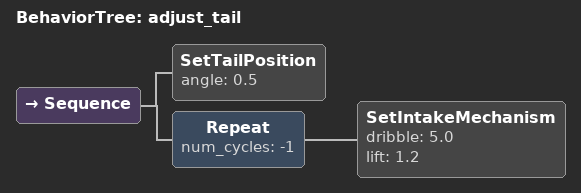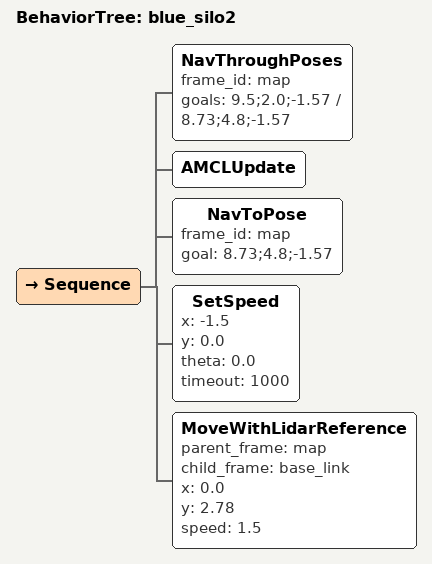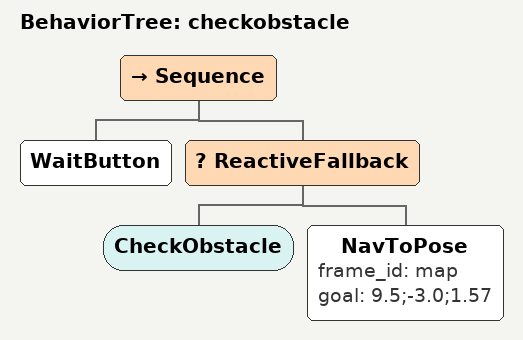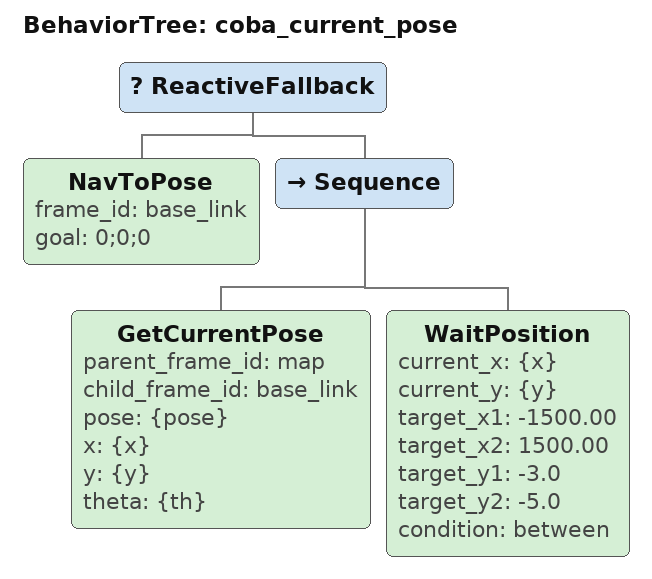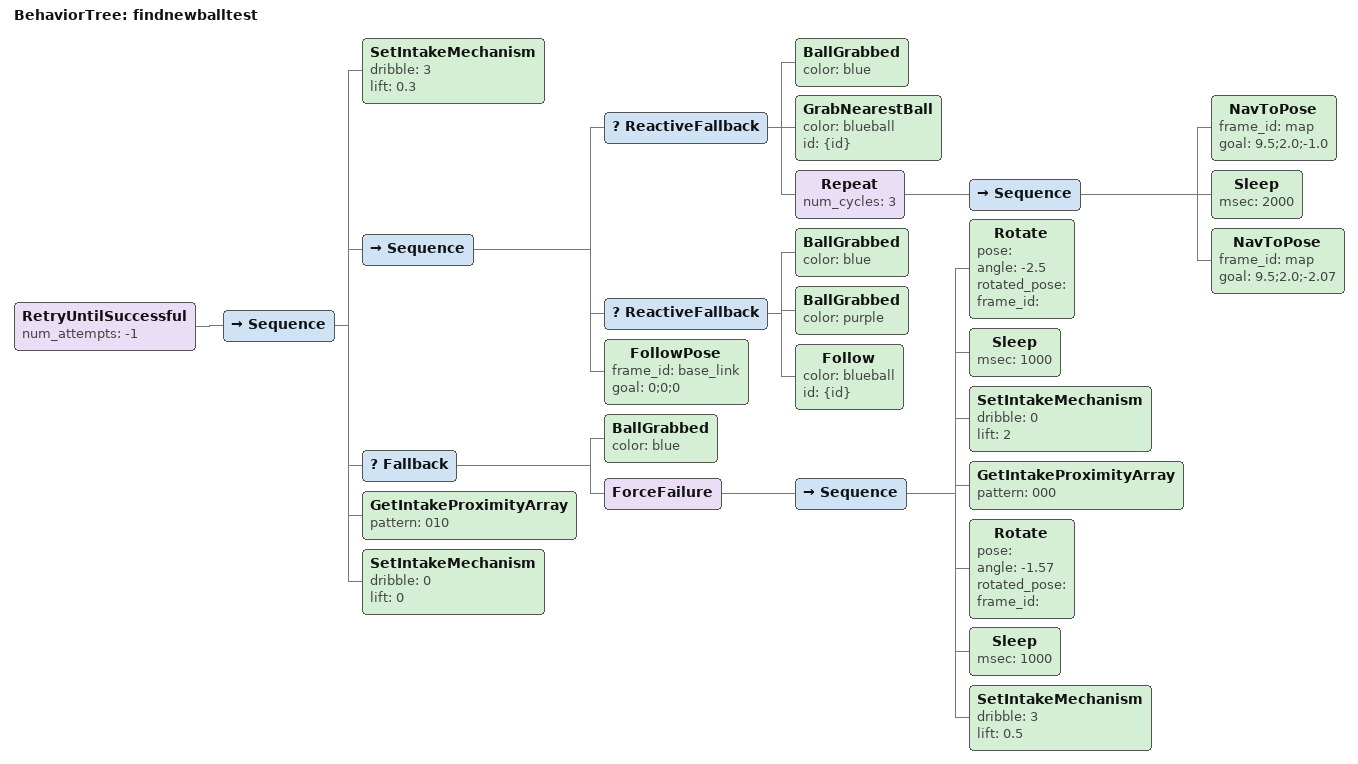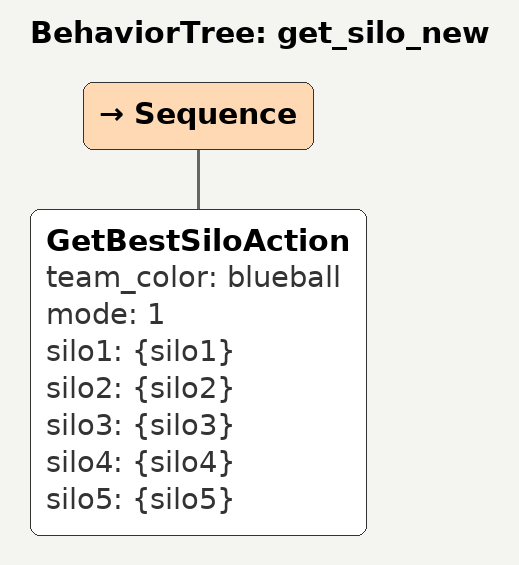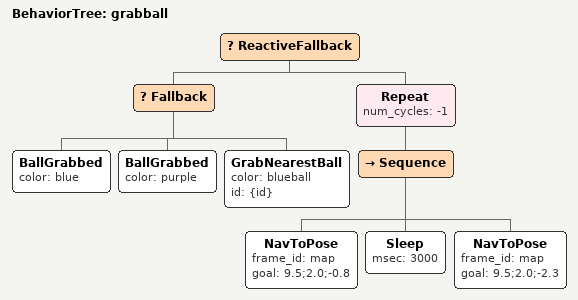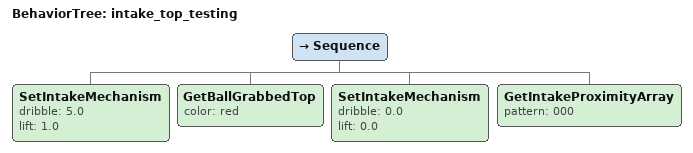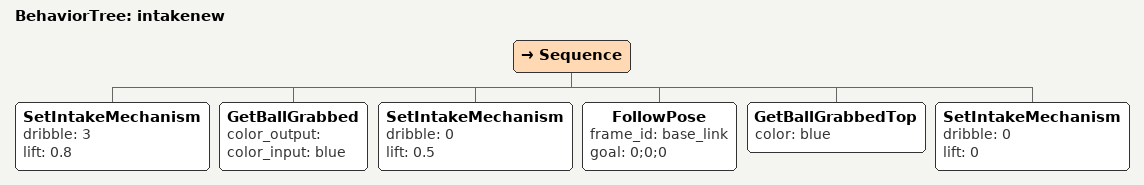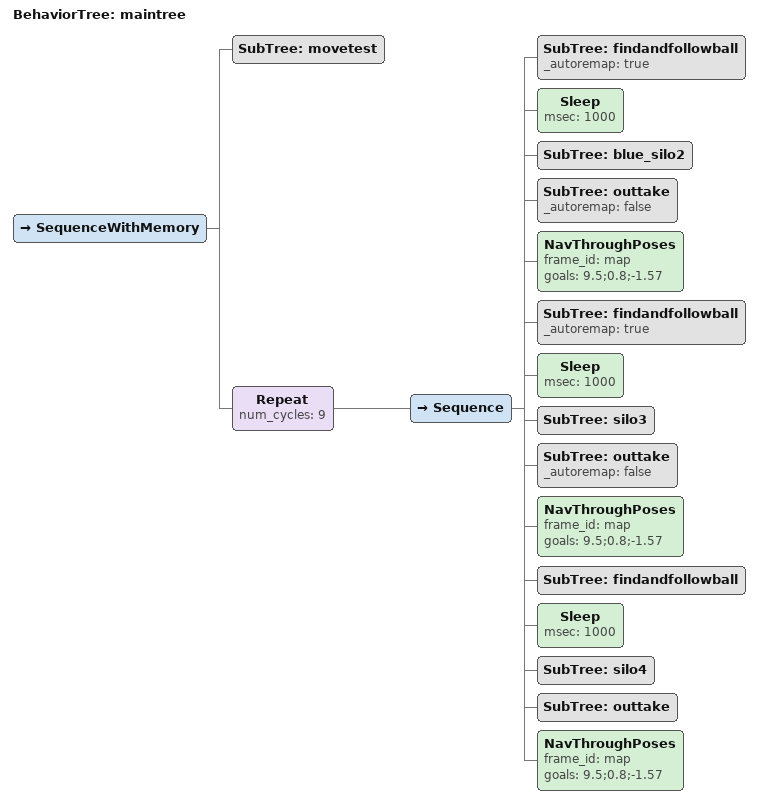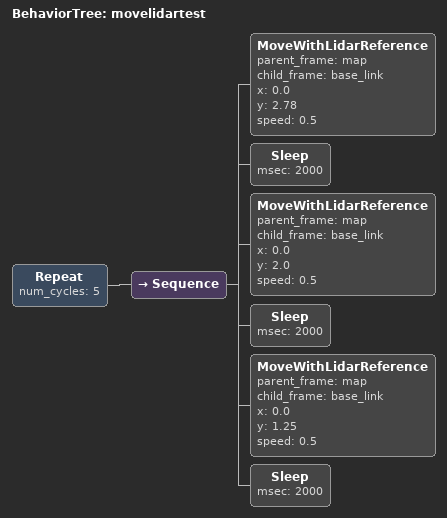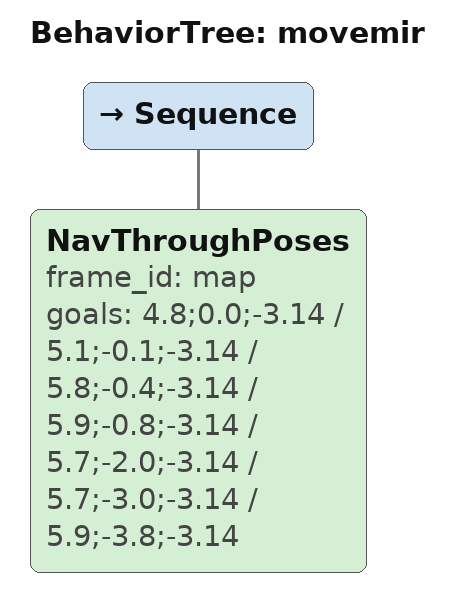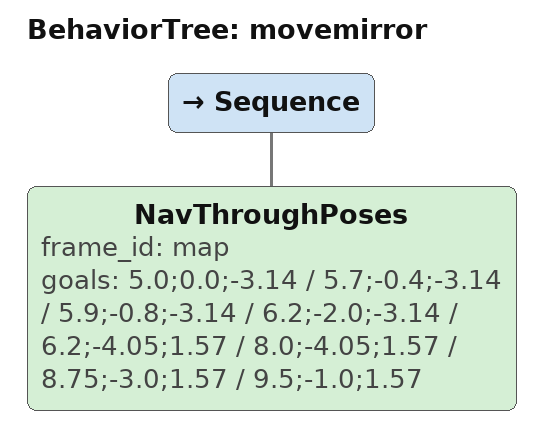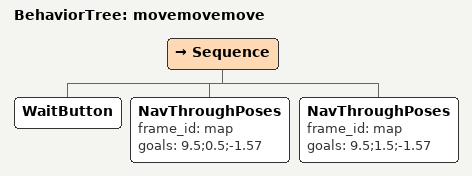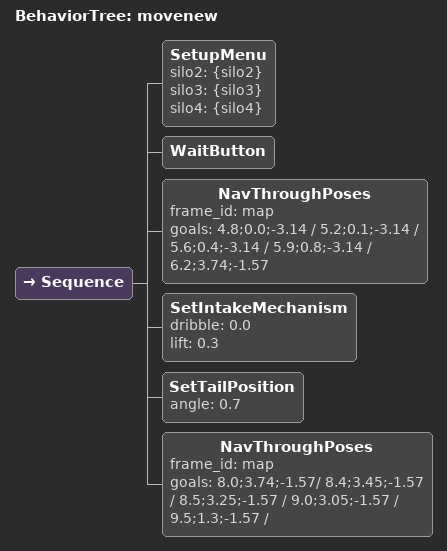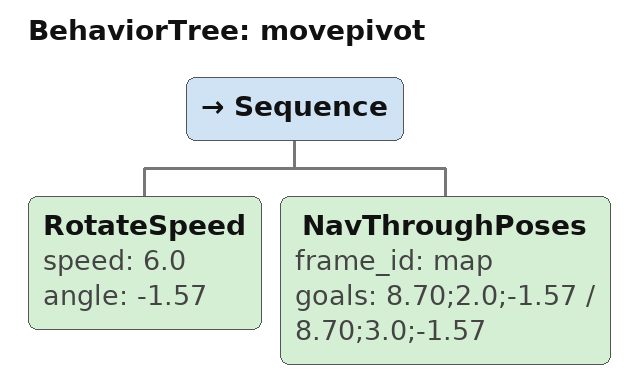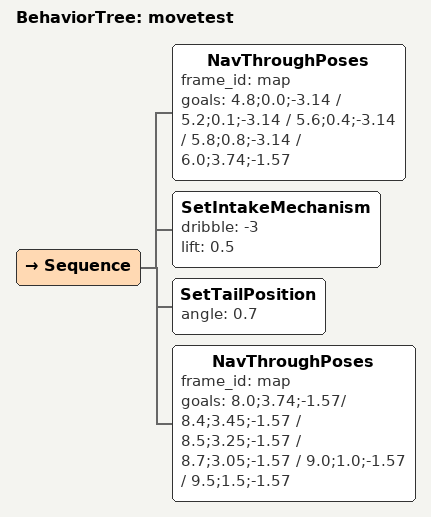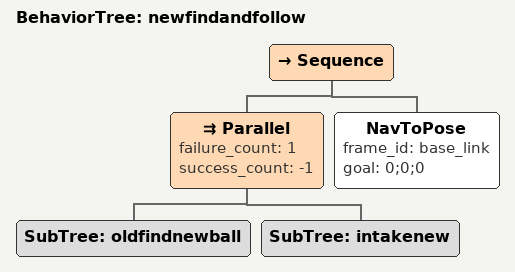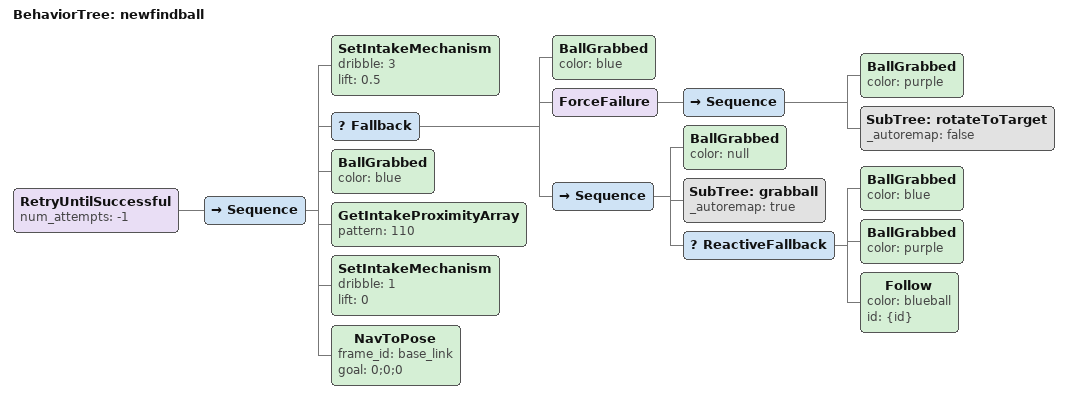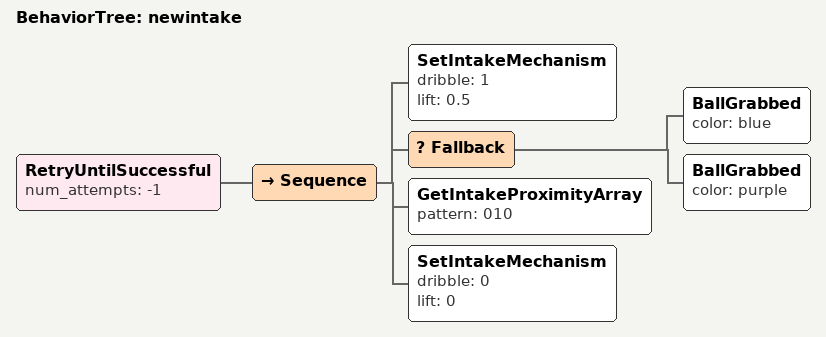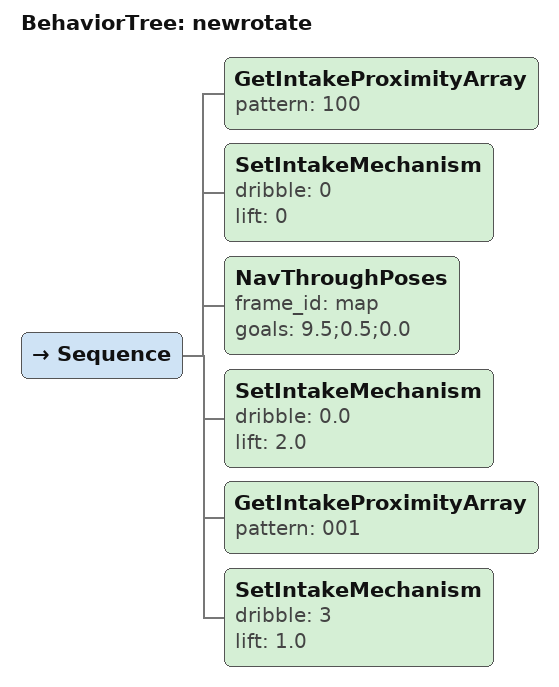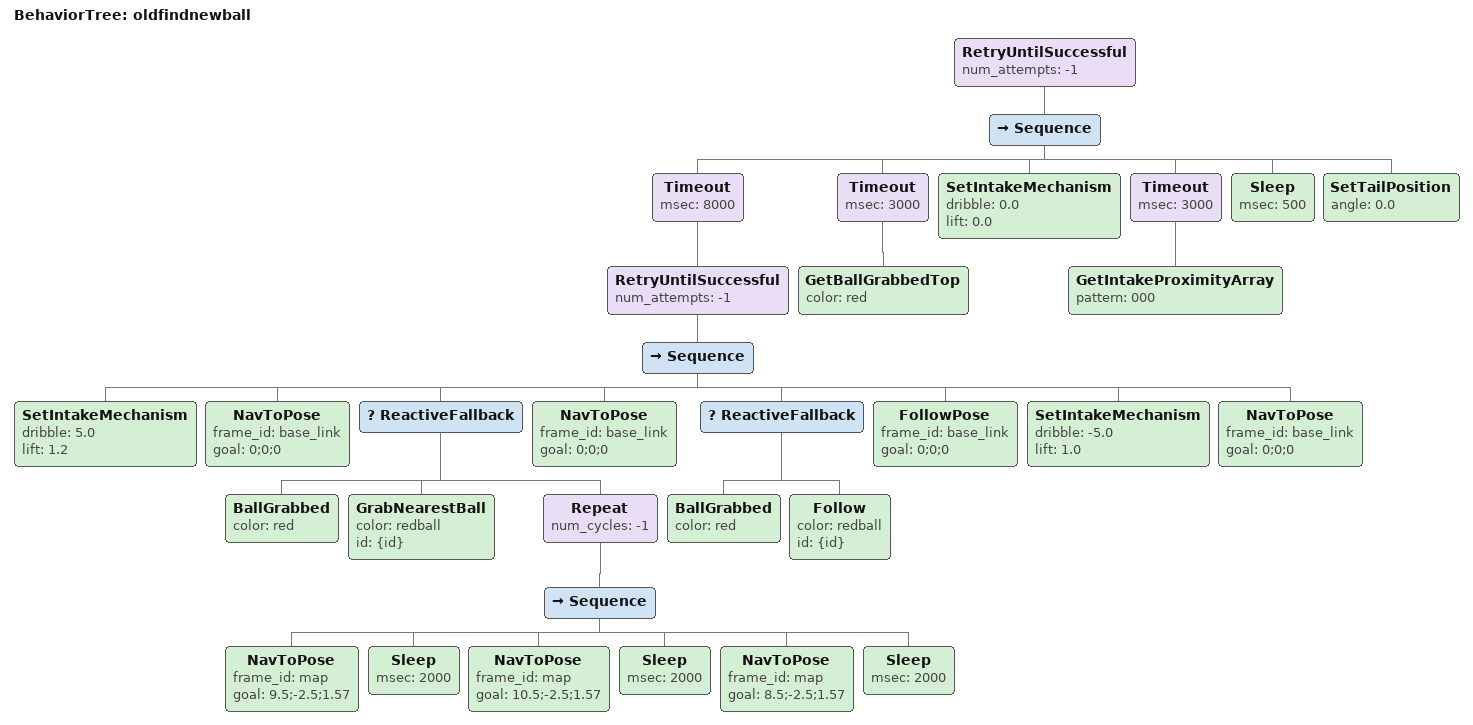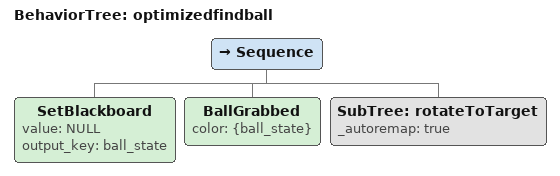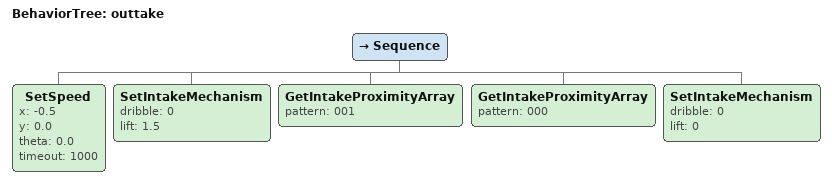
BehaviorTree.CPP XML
<BehaviorTree ID="adjust_tail">
  <Sequence>
    <SetTailPosition angle="0.5"/>
    <Repeat num_cycles="-1">
      <SetIntakeMechanism dribble="5.0" lift="1.2"/>
    </Repeat>
  </Sequence>
</BehaviorTree>

<BehaviorTree ID="blue_silo2">
    <Sequence>
      <NavThroughPoses frame_id="map" goals="9.5;2.0;-1.57 /
8.73;4.8;-1.57"/>
      <AMCLUpdate/>
      <NavToPose frame_id="map" goal="8.73;4.8;-1.57"/>
      <SetSpeed x="-1.5" y="0.0" theta="0.0" timeout="1000"/>
      <MoveWithLidarReference parent_frame="map" child_frame="base_link" x="0.0" y="2.78" speed="1.5"/>
    </Sequence>
  </BehaviorTree>

<BehaviorTree ID="checkobstacle">
  <Sequence>
    <WaitButton/>
    <ReactiveFallback>
      <CheckObstacle/>
      <NavToPose frame_id="map" goal="9.5;-3.0;1.57"/>
    </ReactiveFallback>
  </Sequence>
</BehaviorTree>

<BehaviorTree ID="coba_current_pose">
  <ReactiveFallback>
    <NavToPose frame_id="base_link" goal="0;0;0"/>
    <Sequence>
      <GetCurrentPose parent_frame_id="map" child_frame_id="base_link" pose="{pose}" x="{x}" y="{y}" theta="{th}"/>
      <WaitPosition current_x="{x}" current_y="{y}" target_x1="-1500.00" target_x2="1500.00" target_y1="-3.0" target_y2="-5.0" condition="between"/>
    </Sequence>
  </ReactiveFallback>
</BehaviorTree>

<BehaviorTree ID="findnewballtest">
  <RetryUntilSuccessful num_attempts="-1">
    <Sequence>
      <SetIntakeMechanism dribble="3" lift="0.3"/>
      <Sequence>
        <ReactiveFallback>
          <BallGrabbed color="blue"/>
          <GrabNearestBall color="blueball" id="{id}"/>
          <Repeat num_cycles="3">
            <Sequence>
              <NavToPose frame_id="map" goal="9.5;2.0;-1.0"/>
              <Sleep msec="2000"/>
              <NavToPose frame_id="map" goal="9.5;2.0;-2.07"/>
            </Sequence>
          </Repeat>
        </ReactiveFallback>
        <ReactiveFallback>
          <BallGrabbed color="blue"/>
          <BallGrabbed color="purple"/>
          <Follow color="blueball" id="{id}"/>
        </ReactiveFallback>
        <FollowPose frame_id="base_link" goal="0;0;0"/>
      </Sequence>
      <Fallback>
        <BallGrabbed color="blue"/>
        <ForceFailure>
          <Sequence>
            <Rotate pose="" angle="-2.5" rotated_pose="" frame_id=""/>
            <Sleep msec="1000"/>
            <SetIntakeMechanism dribble="0" lift="2"/>
            <GetIntakeProximityArray pattern="000"/>
            <Rotate pose="" angle="-1.57" rotated_pose="" frame_id=""/>
            <Sleep msec="1000"/>
            <SetIntakeMechanism dribble="3" lift="0.5"/>
          </Sequence>
        </ForceFailure>
      </Fallback>
      <GetIntakeProximityArray pattern="010"/>
      <SetIntakeMechanism dribble="0" lift="0"/>
    </Sequence>
  </RetryUntilSuccessful>
</BehaviorTree>

<BehaviorTree ID="get_silo_new">
  <Sequence>
    <GetBestSiloAction team_color="blueball" mode="1" silo1="{silo1}" silo2="{silo2}" silo3="{silo3}" silo4="{silo4}" silo5="{silo5}"/>
  </Sequence>
</BehaviorTree>

<BehaviorTree ID="grabball">
  <ReactiveFallback>
    <Fallback>
      <BallGrabbed color="blue"/>
      <BallGrabbed color="purple"/>
      <GrabNearestBall color="blueball" id="{id}"/>
    </Fallback>
    <Repeat num_cycles="-1">
      <Sequence>
        <NavToPose frame_id="map" goal="9.5;2.0;-0.8"/>
        <Sleep msec="3000"/>
        <NavToPose frame_id="map" goal="9.5;2.0;-2.3"/>
      </Sequence>
    </Repeat>
  </ReactiveFallback>
</BehaviorTree>

<BehaviorTree ID="intake_top_testing">
  <Sequence>
    <SetIntakeMechanism dribble="5.0" lift="1.0"/>
    <GetBallGrabbedTop color="red"/>
    <SetIntakeMechanism dribble="0.0" lift="0.0"/>
    <GetIntakeProximityArray pattern="000"/>
  </Sequence>
</BehaviorTree>

<BehaviorTree ID="intakenew">
  <Sequence>
    <SetIntakeMechanism dribble="3" lift="0.8"/>
    <GetBallGrabbed color_output="" color_input="blue"/>
    <SetIntakeMechanism dribble="0" lift="0.5"/>
    <FollowPose frame_id="base_link" goal="0;0;0"/>
    <GetBallGrabbedTop color="blue"/>
    <SetIntakeMechanism dribble="0" lift="0"/>
  </Sequence>
</BehaviorTree>

<BehaviorTree ID="maintree">
  <SequenceWithMemory>
    <SubTree ID="movetest"/>
    <Repeat num_cycles="9">
      <Sequence>
        <SubTree ID="findandfollowball" _autoremap="true"/>
        <Sleep msec="1000"/>
        <SubTree ID="blue_silo2"/>
        <SubTree ID="outtake" _autoremap="false"/>
        <NavThroughPoses frame_id="map" goals="9.5;0.8;-1.57"/>
        <SubTree ID="findandfollowball" _autoremap="true"/>
        <Sleep msec="1000"/>
        <SubTree ID="silo3"/>
        <SubTree ID="outtake" _autoremap="false"/>
        <NavThroughPoses frame_id="map" goals="9.5;0.8;-1.57"/>
        <SubTree ID="findandfollowball"/>
        <Sleep msec="1000"/>
        <SubTree ID="silo4"/>
        <SubTree ID="outtake"/>
        <NavThroughPoses frame_id="map" goals="9.5;0.8;-1.57"/>
      </Sequence>
    </Repeat>
  </SequenceWithMemory>
</BehaviorTree>

<BehaviorTree ID="movelidartest">
  <Repeat num_cycles="5">
    <Sequence>
      <MoveWithLidarReference parent_frame="map" child_frame="base_link" x="0.0" y="2.78" speed="0.5"/>
      <Sleep msec="2000"/>
      <MoveWithLidarReference parent_frame="map" child_frame="base_link" x="0.0" y="2.0" speed="0.5"/>
      <Sleep msec="2000"/>
      <MoveWithLidarReference parent_frame="map" child_frame="base_link" x="0.0" y="1.25" speed="0.5"/>
      <Sleep msec="2000"/>
    </Sequence>
  </Repeat>
</BehaviorTree>

<BehaviorTree ID="movemir">
    <Sequence>
      <NavThroughPoses frame_id="map" goals="4.8;0.0;-3.14 /
5.1;-0.1;-3.14 /
5.8;-0.4;-3.14 /
5.9;-0.8;-3.14 /
5.7;-2.0;-3.14 /
5.7;-3.0;-3.14 /
5.9;-3.8;-3.14"/>
    </Sequence>
  </BehaviorTree>

<BehaviorTree ID="movemirror">
    <Sequence>
      <NavThroughPoses frame_id="map" goals="5.0;0.0;-3.14 /
5.7;-0.4;-3.14 /
5.9;-0.8;-3.14 /
6.2;-2.0;-3.14 /
6.2;-4.05;1.57 /
8.0;-4.05;1.57 /
8.75;-3.0;1.57 /
9.5;-1.0;1.57"/>
    </Sequence>
  </BehaviorTree>

<BehaviorTree ID="movemovemove">
  <Sequence>
    <WaitButton/>
    <NavThroughPoses frame_id="map" goals="9.5;0.5;-1.57"/>
    <NavThroughPoses frame_id="map" goals="9.5;1.5;-1.57"/>
  </Sequence>
</BehaviorTree>

<BehaviorTree ID="movenew">
    <Sequence>
      <SetupMenu silo2="{silo2}" silo3="{silo3}" silo4="{silo4}"/>
      <WaitButton/>
      <NavThroughPoses frame_id="map" goals="4.8;0.0;-3.14 /
5.2;0.1;-3.14 /
5.6;0.4;-3.14 /
5.9;0.8;-3.14 /
6.2;3.74;-1.57"/>
      <SetIntakeMechanism dribble="0.0" lift="0.3"/>
      <SetTailPosition angle="0.7"/>
      <NavThroughPoses frame_id="map" goals="8.0;3.74;-1.57/
8.4;3.45;-1.57 /
8.5;3.25;-1.57 /
9.0;3.05;-1.57 /
9.5;1.3;-1.57 /"/>
    </Sequence>
  </BehaviorTree>

<BehaviorTree ID="movepivot">
    <Sequence>
      <RotateSpeed speed="6.0" angle="-1.57"/>
      <NavThroughPoses frame_id="map" goals="8.70;2.0;-1.57 /
8.70;3.0;-1.57"/>
    </Sequence>
  </BehaviorTree>

<BehaviorTree ID="movetest">
    <Sequence>
      <NavThroughPoses frame_id="map" goals="4.8;0.0;-3.14 /
5.2;0.1;-3.14 /
5.6;0.4;-3.14 /
5.8;0.8;-3.14 /
6.0;3.74;-1.57"/>
      <SetIntakeMechanism dribble="-3" lift="0.5"/>
      <SetTailPosition angle="0.7"/>
      <NavThroughPoses frame_id="map" goals="8.0;3.74;-1.57/
8.4;3.45;-1.57 /
8.5;3.25;-1.57 /
8.7;3.05;-1.57 /
9.0;1.0;-1.57 /
9.5;1.5;-1.57"/>
    </Sequence>
  </BehaviorTree>

<BehaviorTree ID="newfindandfollow">
  <Sequence>
    <Parallel failure_count="1" success_count="-1">
      <SubTree ID="oldfindnewball"/>
      <SubTree ID="intakenew"/>
    </Parallel>
    <NavToPose frame_id="base_link" goal="0;0;0"/>
  </Sequence>
</BehaviorTree>

<BehaviorTree ID="newfindball">
  <RetryUntilSuccessful num_attempts="-1">
    <Sequence>
      <SetIntakeMechanism dribble="3" lift="0.5"/>
      <Fallback>
        <BallGrabbed color="blue"/>
        <ForceFailure>
          <Sequence>
            <BallGrabbed color="purple"/>
            <SubTree ID="rotateToTarget" _autoremap="false"/>
          </Sequence>
        </ForceFailure>
        <Sequence>
          <BallGrabbed color="null"/>
          <SubTree ID="grabball" _autoremap="true"/>
          <ReactiveFallback>
            <BallGrabbed color="blue"/>
            <BallGrabbed color="purple"/>
            <Follow color="blueball" id="{id}"/>
          </ReactiveFallback>
        </Sequence>
      </Fallback>
      <BallGrabbed color="blue"/>
      <GetIntakeProximityArray pattern="110"/>
      <SetIntakeMechanism dribble="1" lift="0"/>
      <NavToPose frame_id="base_link" goal="0;0;0"/>
    </Sequence>
  </RetryUntilSuccessful>
</BehaviorTree>

<BehaviorTree ID="newintake">
  <RetryUntilSuccessful num_attempts="-1">
    <Sequence>
      <SetIntakeMechanism dribble="1" lift="0.5"/>
      <Fallback>
        <BallGrabbed color="blue"/>
        <BallGrabbed color="purple"/>
      </Fallback>
      <GetIntakeProximityArray pattern="010"/>
      <SetIntakeMechanism dribble="0" lift="0"/>
    </Sequence>
  </RetryUntilSuccessful>
</BehaviorTree>

<BehaviorTree ID="newrotate">
  <Sequence>
    <GetIntakeProximityArray pattern="100"/>
    <SetIntakeMechanism dribble="0" lift="0"/>
    <NavThroughPoses frame_id="map" goals="9.5;0.5;0.0"/>
    <SetIntakeMechanism dribble="0.0" lift="2.0"/>
    <GetIntakeProximityArray pattern="001"/>
    <SetIntakeMechanism dribble="3" lift="1.0"/>
  </Sequence>
</BehaviorTree>

<BehaviorTree ID="oldfindnewball">
  <RetryUntilSuccessful num_attempts="-1">
    <Sequence>
      <Timeout msec="8000">
        <RetryUntilSuccessful num_attempts="-1">
          <Sequence>
            <SetIntakeMechanism dribble="5.0" lift="1.2"/>
            <NavToPose frame_id="base_link" goal="0;0;0"/>
            <ReactiveFallback>
              <BallGrabbed color="red"/>
              <GrabNearestBall color="redball" id="{id}"/>
              <Repeat num_cycles="-1">
                <Sequence>
                  <NavToPose frame_id="map" goal="9.5;-2.5;1.57"/>
                  <Sleep msec="2000"/>
                  <NavToPose frame_id="map" goal="10.5;-2.5;1.57"/>
                  <Sleep msec="2000"/>
                  <NavToPose frame_id="map" goal="8.5;-2.5;1.57"/>
                  <Sleep msec="2000"/>
                </Sequence>
              </Repeat>
            </ReactiveFallback>
            <NavToPose frame_id="base_link" goal="0;0;0"/>
            <ReactiveFallback>
              <BallGrabbed color="red"/>
              <Follow color="redball" id="{id}"/>
            </ReactiveFallback>
            <FollowPose frame_id="base_link" goal="0;0;0"/>
            <SetIntakeMechanism dribble="-5.0" lift="1.0"/>
            <NavToPose frame_id="base_link" goal="0;0;0"/>
          </Sequence>
        </RetryUntilSuccessful>
      </Timeout>
      <Timeout msec="3000">
        <GetBallGrabbedTop color="red"/>
      </Timeout>
      <SetIntakeMechanism dribble="0.0" lift="0.0"/>
      <Timeout msec="3000">
        <GetIntakeProximityArray pattern="000"/>
      </Timeout>
      <Sleep msec="500"/>
      <SetTailPosition angle="0.0"/>
    </Sequence>
  </RetryUntilSuccessful>
</BehaviorTree>

<BehaviorTree ID="optimizedfindball">
  <Sequence>
    <SetBlackboard value="NULL" output_key="ball_state"/>
    <BallGrabbed color="{ball_state}"/>
    <SubTree ID="rotateToTarget" _autoremap="true"/>
  </Sequence>
</BehaviorTree>

<BehaviorTree ID="outtake">
  <Sequence>
    <SetSpeed x="-0.5" y="0.0" theta="0.0" timeout="1000"/>
    <SetIntakeMechanism dribble="0" lift="1.5"/>
    <GetIntakeProximityArray pattern="001"/>
    <GetIntakeProximityArray pattern="000"/>
    <SetIntakeMechanism dribble="0" lift="0"/>
  </Sequence>
</BehaviorTree>
